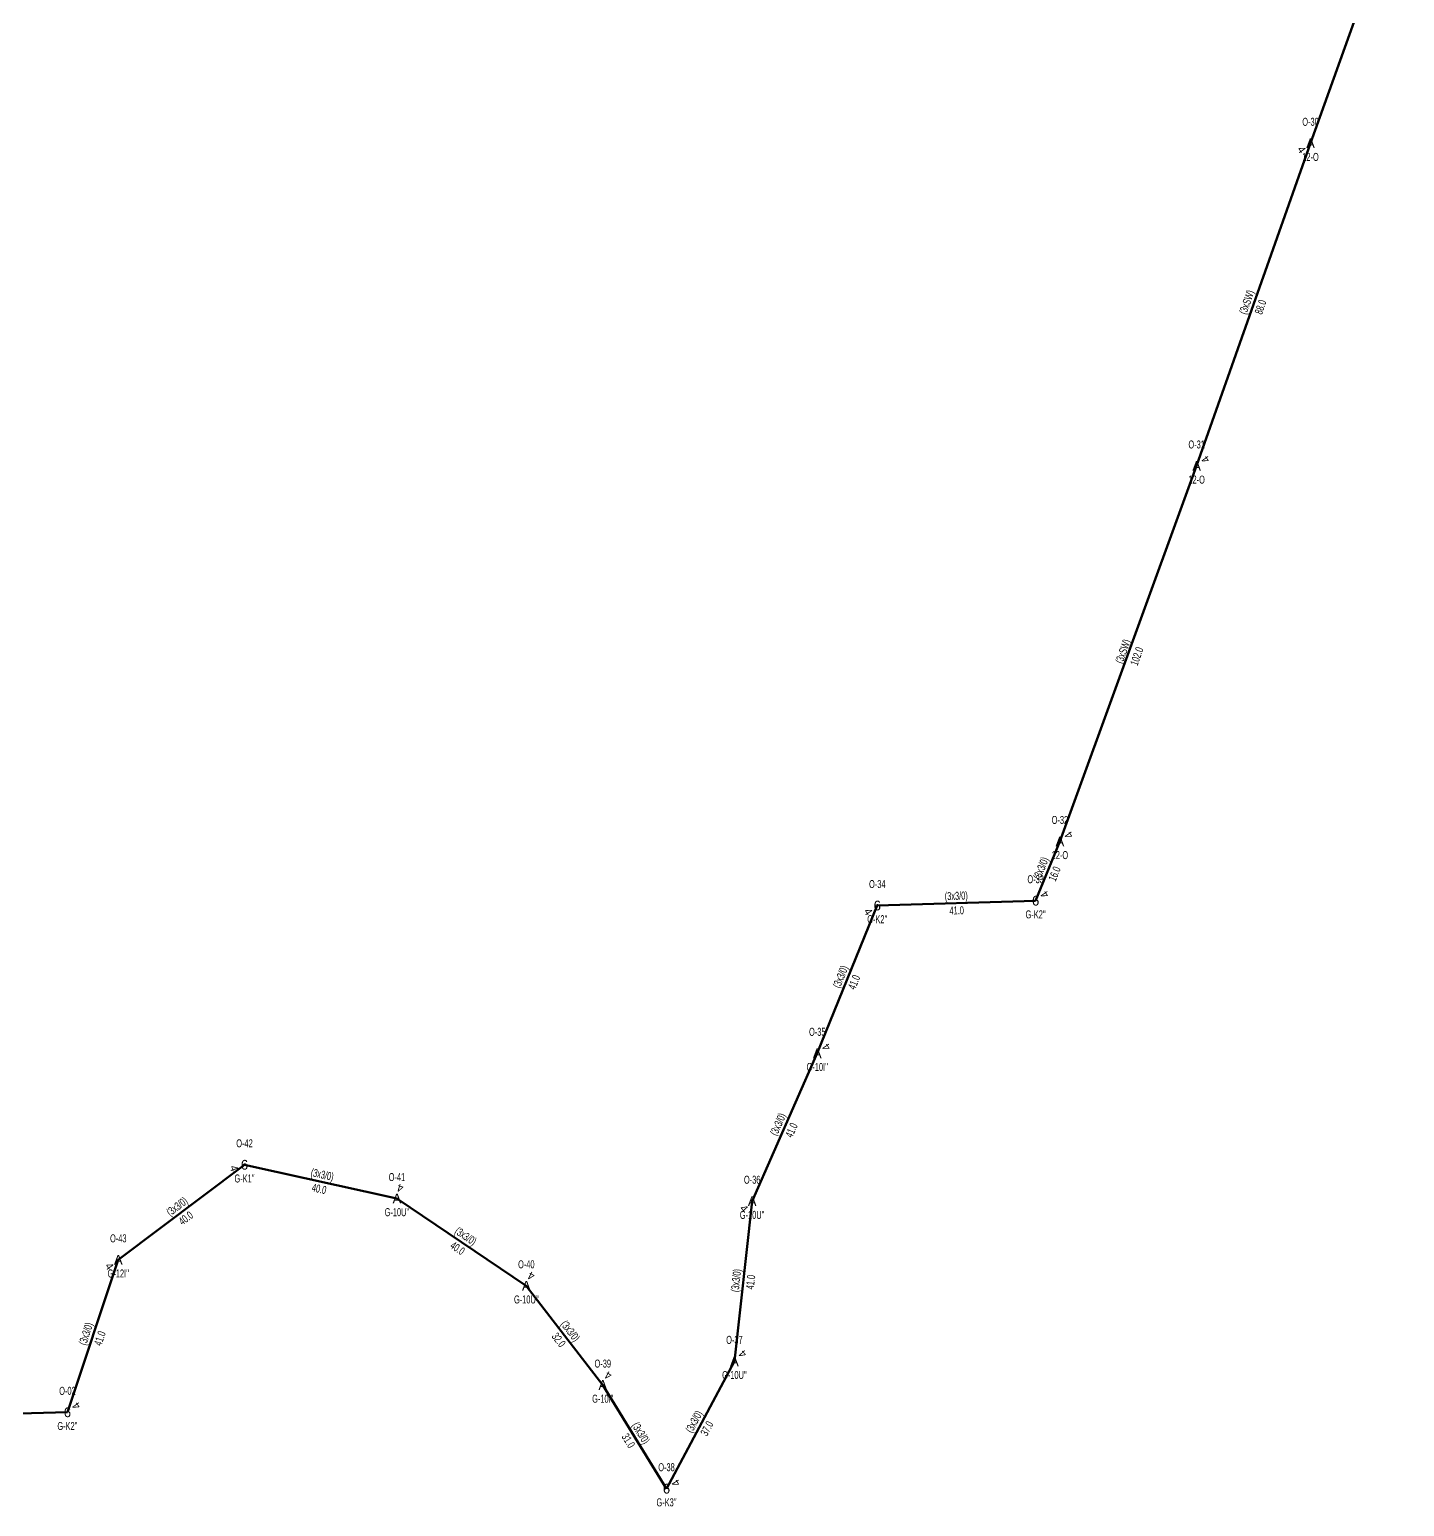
# Model space of a CAD drawing. Header units: millimetres. Extents: x 431745 to 436691, y 4033035 to 4040054.
# Drawn here: x 435148.6 to 435500.6, y 4038677.5 to 4039055.8 of the extents above; entities that cross this region are included whole.
import ezdxf
from ezdxf.enums import TextEntityAlignment as Align

# ---------------------------------------------------------------- set-up
doc = ezdxf.new("R2010")
doc.units = ezdxf.units.MM
for name, color, linetype, lineweight in [('DIREK_ENH_MEVCUT', 6, 'Continuous', 25), ('DIREK_OG_MEVCUT', 16, 'Continuous', 25), ('HAT_ENH_HAVAI_MEVCUT', 6, 'Continuous', 70), ('HAT_OG_HAVAI_MEVCUT', 48, 'Continuous', 70)]:
    doc.layers.add(name, color=color, linetype=linetype, lineweight=lineweight)
doc.styles.add('Direk', font='B_CAD')
doc.styles.get("Standard").update_dxf_attribs({"font": 'Arial'})

msp = doc.modelspace()

# ---------------------------------------------------------------- linework, layer by layer
at = {"layer": 'HAT_ENH_HAVAI_MEVCUT'}
for p, q in [((435476.56, 4039026.68), (435500.61, 4039093.84)), ((435447.4, 4038944.03), (435476.56, 4039026.68)), ((435412.3897, 4038847.851906), (435447.4, 4038944.03))]:
    msp.add_line(p, q, dxfattribs=at)
at = {"layer": 'HAT_OG_HAVAI_MEVCUT'}
for p, q in [((435412.3897, 4038847.851906), (435406.175001, 4038832.659913)), ((435365.626973, 4038831.427077), (435350.258485, 4038793.577742)), ((435406.175001, 4038832.659913), (435365.626973, 4038831.427077)), ((435350.258485, 4038793.577742), (435333.587304, 4038755.693031)), ((435203.599365, 4038765.018045), (435171.278575, 4038740.682071)), ((435242.630647, 4038756.38091), (435203.599365, 4038765.018045)), ((435275.756813, 4038734.030066), (435242.630647, 4038756.38091)), ((435333.587304, 4038755.693031), (435329.038301, 4038714.676415)), ((435171.278575, 4038740.682071), (435158.257266, 4038701.618143)), ((435295.342661, 4038708.60346), (435275.756813, 4038734.030066)), ((435329.038301, 4038714.676415), (435311.658421, 4038682.055674)), ((435311.658421, 4038682.055674), (435295.342661, 4038708.60346)), ((435158.257266, 4038701.618143), (435118.958973, 4038700.520694))]:
    msp.add_line(p, q, dxfattribs=at)

# ---------------------------------------------------------------- texts
at = {"layer": 'DIREK_ENH_MEVCUT', "linetype": 'ByBlock', "width": 0.53}
for s, p in [('O-30', (435476.56, 4039032.18)), ('12-O', (435476.56, 4039023.18)), ('O-31', (435447.4, 4038949.53)), ('12-O', (435447.4, 4038940.53)), ('O-32', (435412.3897, 4038853.351906)), ('12-O', (435412.3897, 4038844.351906))]:
    msp.add_text(s, height=2.05, dxfattribs=at).set_placement(p, align=Align.MIDDLE_CENTER)
at = {"layer": 'DIREK_ENH_MEVCUT', "linetype": 'ByBlock', "style": 'Direk'}
for p in [(435476.56, 4039026.68), (435447.4, 4038944.03), (435412.3897, 4038847.851906)]:
    msp.add_text('A', height=2.5, dxfattribs=at).set_placement(p, align=Align.MIDDLE_CENTER)
at = {"layer": 'DIREK_ENH_MEVCUT', "color": 32, "style": 'Direk'}
for rotation, p in [(305.283248, (435474.274342, 4039025.062667)), (485.283248, (435449.685658, 4038945.647333)), (484.998861, (435414.683357, 4038849.457874))]:
    msp.add_text('4', height=2, rotation=rotation, dxfattribs=at).set_placement(p, align=Align.MIDDLE_CENTER)
at = {"layer": 'DIREK_OG_MEVCUT', "width": 0.53}
for s, p in [('O-34', (435365.626973, 4038836.927077)), ('O-33', (435406.175001, 4038838.159913)), ("G-K2''", (435406.175001, 4038829.159913)), ("G-K2''", (435365.626973, 4038827.927077)), ('O-35', (435350.258485, 4038799.077742)), ("G-10I''", (435350.258485, 4038790.077742)), ('O-42', (435203.599365, 4038770.518045)), ("G-K1''", (435203.599365, 4038761.518045)), ('O-41', (435242.630647, 4038761.88091)), ('O-36', (435333.587304, 4038761.193031)), ("G-10U''", (435242.630647, 4038752.88091)), ("G-10U''", (435333.587304, 4038752.193031)), ('O-43', (435171.278575, 4038746.182071)), ('O-40', (435275.756813, 4038739.530066)), ("G-12I''", (435171.278575, 4038737.182071)), ("G-10U''", (435275.756813, 4038730.530066)), ('O-37', (435329.038301, 4038720.176415)), ('O-39', (435295.342661, 4038714.10346)), ("G-10U''", (435329.038301, 4038711.176415)), ('O-02', (435158.257266, 4038707.118143)), ("G-10I''", (435295.342661, 4038705.10346)), ("G-K2''", (435158.257266, 4038698.118143)), ('O-38', (435311.658421, 4038687.555674)), ("G-K3''", (435311.658421, 4038678.555674))]:
    msp.add_text(s, height=2.05, dxfattribs=at).set_placement(p, align=Align.MIDDLE_CENTER)
at = {"layer": 'DIREK_OG_MEVCUT', "color": 32, "style": 'Direk'}
for rotation, p in [(483.875825, (435408.499695, 4038834.220619)), (303.950348, (435363.304312, 4038829.863349)), (483.950348, (435352.581146, 4038795.14147)), (288.488981, (435200.943888, 4038764.130103)), (522.995863, (435243.449481, 4038759.058504)), (311.8357, (435331.501135, 4038753.82544)), (305.782527, (435169.007097, 4038739.044882)), (513.803343, (435276.992883, 4038736.542462)), (491.8357, (435331.124471, 4038716.544006)), (510.787044, (435296.709221, 4038711.047333)), (485.782527, (435160.528744, 4038703.255332)), (480.975964, (435314.059094, 4038683.496774))]:
    msp.add_text('4', height=2, rotation=rotation, dxfattribs=at).set_placement(p, align=Align.MIDDLE_CENTER)
at = {"layer": 'DIREK_OG_MEVCUT', "style": 'Direk'}
for s, p in [('6', (435365.626973, 4038831.427077)), ('6', (435406.175001, 4038832.659913)), ('A', (435350.258485, 4038793.577742)), ('6', (435203.599365, 4038765.018045)), ('A', (435242.630647, 4038756.38091)), ('A', (435333.587304, 4038755.693031)), ('A', (435171.278575, 4038740.682071)), ('A', (435275.756813, 4038734.030066)), ('A', (435329.038301, 4038714.676415)), ('A', (435295.342661, 4038708.60346)), ('6', (435158.257266, 4038701.618143)), ('6', (435311.658421, 4038682.055674))]:
    msp.add_text(s, height=2.5, dxfattribs=at).set_placement(p, align=Align.MIDDLE_CENTER)
at = {"layer": 'HAT_ENH_HAVAI_MEVCUT', "lineweight": 30, "width": 0.53}
for rotation, p in [(70.566492, (435461.178426, 4038985.637806, 217738.28)), (70.449191, (435429.509007, 4038896.189446, 217723.7))]:
    msp.add_text('(3xSW)', height=2.05, rotation=rotation, dxfattribs=at).set_placement(p, align=Align.CENTER)
for s, rotation, p in [('88.0', 70.566492, (435462.781574, 4038985.072194, 217738.28)), ('102.0', 70.449191, (435431.110993, 4038895.620554, 217723.7))]:
    msp.add_text(s, height=2.05, rotation=rotation, dxfattribs=at).set_placement(p, align=Align.TOP_CENTER)
at = {"layer": 'HAT_OG_HAVAI_MEVCUT', "lineweight": 30, "width": 0.53}
for rotation, p in [(427.751648, (435408.495632, 4038840.577738)), (361.741504, (435385.875155, 4038832.893103)), (427.900693, (435357.155176, 4038812.822191)), (426.248089, (435341.144891, 4038774.977747)), (347.522237, (435223.298657, 4038761.529401)), (396.977959, (435186.927688, 4038753.529095)), (325.991724, (435259.669146, 4038745.910101)), (443.671397, (435330.467983, 4038735.278419)), (307.606684, (435286.223123, 4038721.835465)), (431.565051, (435163.96154, 4038721.418901)), (301.574086, (435304.22471, 4038695.774628)), (421.951926, (435319.598191, 4038698.765725))]:
    msp.add_text('(3x3/0)', height=2.05, rotation=rotation, dxfattribs=at).set_placement(p, align=Align.CENTER)
for s, rotation, p in [('16.0', 427.751648, (435410.069069, 4038839.934081)), ('41.0', 361.741504, (435385.926819, 4038831.193888)), ('41.0', 427.900693, (435358.730282, 4038812.182629)), ('41.0', 426.248089, (435342.700898, 4038774.293026)), ('40.0', 347.522237, (435222.931354, 4038759.869555)), ('40.0', 396.977959, (435187.950252, 4038752.171021)), ('40.0', 325.991724, (435258.718314, 4038744.500875)), ('41.0', 443.671397, (435332.157623, 4038735.091027)), ('41.0', 431.565051, (435165.574301, 4038720.881313)), ('32.0', 307.606684, (435284.876351, 4038720.798061)), ('37.0', 421.951926, (435321.098532, 4038697.966364)), ('31.0', 301.574086, (435302.776372, 4038694.884507))]:
    msp.add_text(s, height=2.05, rotation=rotation, dxfattribs=at).set_placement(p, align=Align.TOP_CENTER)

doc.saveas('drawing.dxf')
